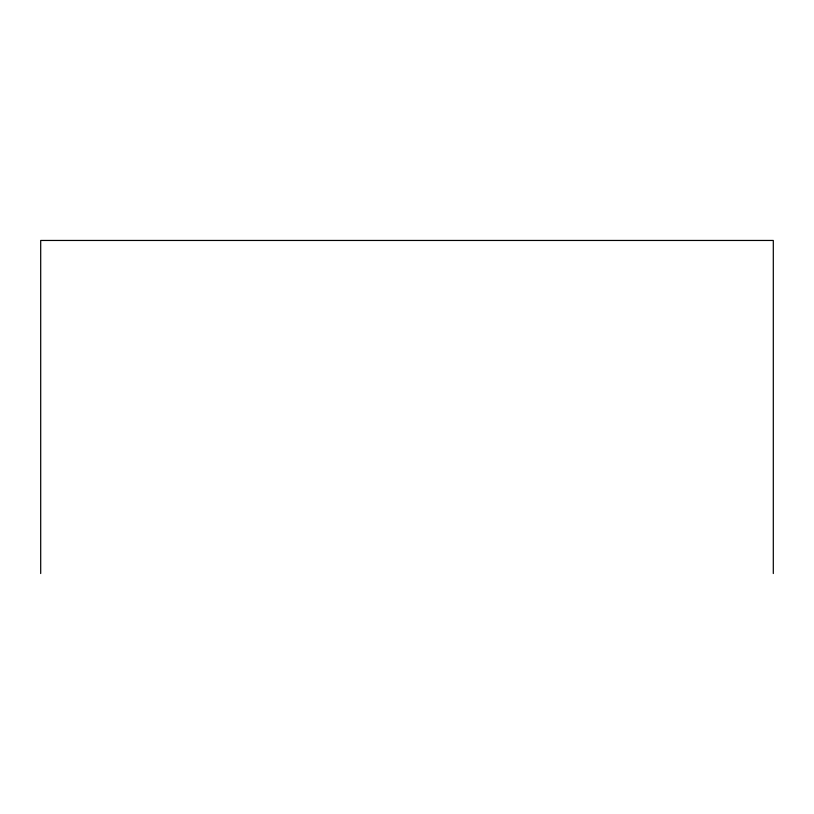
<?xml version="1.0" encoding="UTF-8"?>
<svg xmlns="http://www.w3.org/2000/svg" width="814" height="814" viewBox="0 0 814 814"><rect width="100%" height="100%" fill="white"/><g stroke="black" fill="none" stroke-linecap="round" stroke-linejoin="round"><path stroke-width="1.22" d="M773.3 573.544L773.3 240.456L40.7 240.456L40.7 573.544"/></g></svg>
